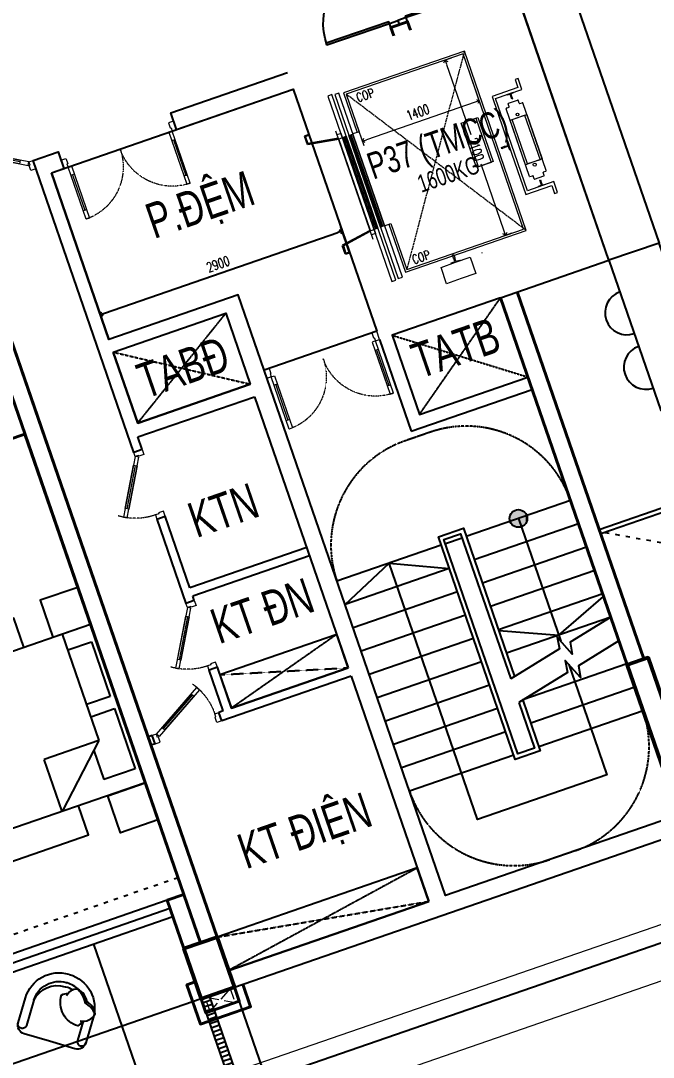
# Model space of a CAD drawing. Header units: millimetres. Extents: x -361681467 to 361175952, y -1292982 to 1550216.
# Drawn here: x -90748 to -83579, y 27637 to 39383 of the extents above; entities that cross this region are included whole.
import ezdxf
from ezdxf.enums import TextEntityAlignment as Align
from ezdxf.xclip import XClip

# ---------------------------------------------------------------- set-up
doc = ezdxf.new("R2010")
doc.units = ezdxf.units.MM
doc.header["$MEASUREMENT"] = 0
doc.header["$XCLIPFRAME"] = 0
for name, pattern in [('ACAD_ISO03W100', [30, 12, -18]), ('HIDDEN', [0.375, 0.25, -0.125]), ('Xref_ST_MBDV Cot vach 30.7.2022$0$ACAD_ISO02W100', [15, 12, -3]), ('Xref_ST_MBDV Cot vach 30.7.2022$0$HIDDEN', [0.375, 0.25, -0.125]), ('Xref_ST_MBDV Cot vach 30.7.2022$0$HIDDEN2', [0.1875, 0.125, -0.0625])]:
    doc.linetypes.add(name, pattern=pattern)
for name, color, linetype, lineweight in [('00_duong_QH', 7, 'Continuous', 9), ('AUDIT_I_220808132811-11', 7, 'Continuous', 9), ('KT-Kich thuoc', 159, 'Continuous', 18), ('KT-lomo nuoc', 3, 'HIDDEN', 5), ('KT-Net cat', 1, 'Continuous', 40), ('KT-Net cot vach', 2, 'Continuous', 50), ('Xref_ST_MBDV Cot vach 30.7.2022$0$CUA', 37, 'Continuous', 13), ('Xref_ST_MBDV Cot vach 30.7.2022$0$KT-Noi that', 36, 'Continuous', 9)]:
    doc.layers.add(name, color=color, linetype=linetype, lineweight=lineweight)
for name, color, linetype in [('A-_FURN----_E-_N', 251, 'Continuous'), ('A-DRAIN', 251, 'Continuous'), ('A-FURNITURE', 251, 'Continuous'), ('IDEA - dim', 251, 'Continuous'), ('KT-Cua', 36, 'Continuous'), ('KT-Net manh', 139, 'Continuous'), ('Xref_ST_MBDV Cot vach 30.7.2022$0$A-FLOR-STRS-ARROW', 8, 'Continuous'), ('Xref_ST_MBDV Cot vach 30.7.2022$0$IDEA - dim', 251, 'Continuous'), ('Xref_ST_MBDV Cot vach 30.7.2022$0$KT-Khuat', 9, 'Xref_ST_MBDV Cot vach 30.7.2022$0$HIDDEN'), ('Xref_ST_MBDV Cot vach 30.7.2022$0$KT-Net manh', 139, 'Continuous'), ('Xref_ST_MBDV Cot vach 30.7.2022$0$KT-Text', 7, 'Continuous'), ('Xref_ST_MBDV Cot vach 30.7.2022$0$KT-Thay', 7, 'Continuous')]:
    doc.layers.add(name, color=color, linetype=linetype)
doc.styles.add('Xref_ST_MBDV Cot vach 30.7.2022$0$Arial', font='arial.ttf', dxfattribs={"width": 0.7})
doc.styles.add('Xref_ST_MBDV Cot vach 30.7.2022$0$ROMANS', font='ROMANS.SHX')
doc.styles.add('Xref_ST_MBDV Cot vach 30.7.2022$0$xref.N.Cot vach tang N2$0$DIM', font='vnsimli.shx', dxfattribs={"width": 0.7})
doc.dimstyles.new('Xref_ST_MBDV Cot vach 30.7.2022$0$xref.N.Cot vach tang N2$0$CCU 1-100 A1', dxfattribs={"dimscale": 100, "dimtxt": 2.2, "dimasz": 1, "dimexe": 1, "dimexo": 0, "dimgap": 1, "dimtad": 1, "dimdec": 0, "dimdsep": 46, "dimtxsty": 'Xref_ST_MBDV Cot vach 30.7.2022$0$xref.N.Cot vach tang N2$0$DIM', "dimblk1": 'Xref_ST_MBDV Cot vach 30.7.2022$0$xref.N.Cot vach tang N2$0$_ARCHTICK', "dimblk2": 'Xref_ST_MBDV Cot vach 30.7.2022$0$xref.N.Cot vach tang N2$0$_ARCHTICK', "dimsah": 1, "dimcen": 0, "dimdle": 1, "dimclrd": 256, "dimclre": 256, "dimclrt": 31, "dimadec": 0, "dimazin": 0, "dimtfac": 1, "dimtdec": 0, "dimtix": 1, "dimtmove": 2, "dimatfit": 3, "dimldrblk": 'Xref_ST_MBDV Cot vach 30.7.2022$0$xref.N.Cot vach tang N2$0$_ARCHTICK', "dimfxl": 8, "dimtolj": 1, "dimarcsym": 0})

# ---------------------------------------------------------------- blocks, each defined once
blk = doc.blocks.new('Xref_ST_MBDV Cot vach 30.7.2022$0$xref.N.Cot vach tang N2$0$_Open90')
at = {"color": 0, "linetype": 'ByBlock', "lineweight": -2}
for p, q in [((0, 0), (-1, 0)), ((-0.5, 0.5), (0, 0)), ((0, 0), (-0.5, -0.5))]:
    blk.add_line(p, q, dxfattribs=at)
blk = doc.blocks.new('*D56')
at = {"layer": 'Defpoints', "color": 0, "transparency": 16777216}
for p in [(-85938, 38937), (-85871, 38960, 0), (-85185, 36975, 0)]:
    blk.add_point(p, dxfattribs=at)
at = {"layer": 'Xref_ST_MBDV Cot vach 30.7.2022$0$KT-Noi that', "color": 5, "transparency": 16777216}
for p, q in [((-85871, 38960), (-85985, 38920)), ((-85922, 38889), (-85647, 38095)), ((-85269, 36999), (-85531, 37758)), ((-85185, 36975), (-85300, 36935))]:
    blk.add_line(p, q, dxfattribs=at)
at = {"layer": 'Xref_ST_MBDV Cot vach 30.7.2022$0$KT-Noi that', "color": 5, "transparency": 16777216, "xscale": 49.99999999999999, "yscale": 49.99999999999999, "zscale": 49.99999999999999}
for p, rotation in [((-85938, 38937), 109.0471379540344), ((-85253, 36952), 289.0471379540344)]:
    blk.add_blockref('Xref_ST_MBDV Cot vach 30.7.2022$0$xref.N.Cot vach tang N2$0$_Open90', p, dxfattribs=dict(at, rotation=rotation))
at = {"layer": 'Xref_ST_MBDV Cot vach 30.7.2022$0$KT-Noi that', "color": 5, "transparency": 16777216, "insert": (-85589, 37927), "char_height": 110, "attachment_point": 5, "rotation": 289.0471, "style": 'Xref_ST_MBDV Cot vach 30.7.2022$0$xref.N.Cot vach tang N2$0$DIM'}
blk.add_mtext('\\A1;2100', dxfattribs=at)
blk = doc.blocks.new('Xref_ST_MBDV Cot vach 30.7.2022$0$xref.N.Cot vach tang N2$0$_ARCHTICK')
at = {"color": 0, "linetype": 'ByBlock', "const_width": 0.15}
blk.add_lwpolyline([(-0.5, -0.5), (0.5, 0.5)], dxfattribs=at)
blk = doc.blocks.new('*D57')
at = {"layer": 'Defpoints', "color": 0, "transparency": 16777216}
for p in [(-85703, 38912, 0), (-86945, 38219), (-86876, 38019)]:
    blk.add_point(p, dxfattribs=at)
at = {"layer": 'Xref_ST_MBDV Cot vach 30.7.2022$0$KT-Noi that', "color": 5, "transparency": 16777216}
for p, q in [((-85703, 38912), (-85536, 38428)), ((-85599, 38459), (-86828, 38035)), ((-86945, 38219), (-86859, 37971))]:
    blk.add_line(p, q, dxfattribs=at)
at = {"layer": 'Xref_ST_MBDV Cot vach 30.7.2022$0$KT-Noi that', "color": 5, "transparency": 16777216, "xscale": 50, "yscale": 50, "zscale": 50}
for p, rotation in [((-85552, 38476), 19.04713795299551), ((-86876, 38019), 199.0471379529955)]:
    blk.add_blockref('Xref_ST_MBDV Cot vach 30.7.2022$0$xref.N.Cot vach tang N2$0$_Open90', p, dxfattribs=dict(at, rotation=rotation))
at = {"layer": 'Xref_ST_MBDV Cot vach 30.7.2022$0$KT-Noi that', "color": 5, "transparency": 16777216, "insert": (-86248, 38346), "char_height": 110, "attachment_point": 5, "rotation": 19.0471, "style": 'Xref_ST_MBDV Cot vach 30.7.2022$0$xref.N.Cot vach tang N2$0$DIM'}
blk.add_mtext('\\A1;1400', dxfattribs=at)
blk = doc.blocks.new('*U29')
for p, q in [((-1260, 525), (-1300, 525)), ((-1280, 100), (-1280, 525)), ((-90, 525), (-50, 525)), ((-70, 100), (-70, 525)), ((-1260, 100), (-1300, 100)), ((-90, 100), (-50, 100))]:
    blk.add_line(p, q)
for points in [[(-1300, 0), (-1260, 0), (-1260, 625), (-1300, 625)], [(-50, 0), (-90, 0), (-90, 625), (-50, 625)], [(-1350, -100), (-1290, -100), (-1290, -40), (-1300, -40), (-1300, 0), (-1350, 0)], [(0, -100), (-60, -100), (-60, -40), (-50, -40), (-50, 0), (0, 0)]]:
    blk.add_lwpolyline(points, close=True)
at = {"linetype": 'Xref_ST_MBDV Cot vach 30.7.2022$0$HIDDEN2'}
for centre, start, end in [((-1300, 0), 0, 90), ((-50, 0), 90, 180)]:
    blk.add_arc(centre, 625, start, end, dxfattribs=at)
blk = doc.blocks.new('*U31')
blk.add_line((147, -33), (666, -333))
for points in [[(0, 100), (60, 100), (60, 40), (50, 40), (50, 0), (0, 0)], [(50, 0), (743, -400), (763, -365), (70, 35)], [(900, 100), (840, 100), (840, 40), (850, 40), (850, 0), (900, 0)], [(137, -50), (157, -15), (676, -315), (656, -350)]]:
    blk.add_lwpolyline(points, close=True)
at = {"linetype": 'Xref_ST_MBDV Cot vach 30.7.2022$0$HIDDEN'}
blk.add_arc((50, 0), 800, 324.9505, 0, dxfattribs=at)
blk = doc.blocks.new('*D55')
at = {"layer": 'Defpoints', "color": 5, "transparency": 16777216}
for p, q in [((-87017, 36744), (-87122, 37047)), ((-89800, 36070), (-87153, 36984)), ((-89759, 35798), (-89863, 36101))]:
    blk.add_line(p, q, dxfattribs=at)
at = {"layer": 'Defpoints', "color": 0, "transparency": 16777216}
for p in [(-87106, 37000), (-87017, 36744), (-89759, 35798)]:
    blk.add_point(p, dxfattribs=at)
at = {"layer": 'Defpoints', "color": 5, "transparency": 16777216, "xscale": 50, "yscale": 50, "zscale": 50}
for p, rotation in [((-87106, 37000), 19.04713795401963), ((-89847, 36054), 199.0471379540196)]:
    blk.add_blockref('Xref_ST_MBDV Cot vach 30.7.2022$0$xref.N.Cot vach tang N2$0$_Open90', p, dxfattribs=dict(at, rotation=rotation))
at = {"layer": 'Defpoints', "color": 5, "transparency": 16777216, "insert": (-88511, 36626), "char_height": 110, "attachment_point": 5, "rotation": 19.0471, "style": 'Xref_ST_MBDV Cot vach 30.7.2022$0$xref.N.Cot vach tang N2$0$DIM'}
blk.add_mtext('\\A1;2900', dxfattribs=at)
blk = doc.blocks.new('ĂERWER')
at = {"layer": 'Xref_ST_MBDV Cot vach 30.7.2022$0$KT-Text', "extrusion": (-4.67132e-09, 1.35303e-08, 1), "style": 'Xref_ST_MBDV Cot vach 30.7.2022$0$Arial', "width": 0.7}
blk.add_text('P37 (TMCC)', height=300, rotation=19.0471, dxfattribs=at).set_placement((-79424, 37589, 0), align=Align.CENTER)
at = {"layer": 'Xref_ST_MBDV Cot vach 30.7.2022$0$KT-Text', "extrusion": (7.27278e-08, 3.96042e-08, 1), "style": 'Xref_ST_MBDV Cot vach 30.7.2022$0$Arial', "width": 0.7}
blk.add_text('1600KG', height=200, rotation=19.0471, dxfattribs=at).set_placement((-79317, 37288, 0), align=Align.CENTER)
blk = doc.blocks.new('Louvre')
for p, q in [((-390, 976, 0), (-295, 1009, 0)), ((-374, 929, 0), (-279, 961, 0)), ((-357, 881, 0), (-263, 914, 0)), ((-341, 834, 0), (-246, 867, 0)), ((-325, 787, 0), (-230, 820, 0)), ((-308, 740, 0), (-214, 772, 0)), ((-292, 692, 0), (-197, 725, 0)), ((-276, 645, 0), (-181, 678, 0)), ((-260, 598, 0), (-165, 631, 0)), ((-243, 551, 0), (-148, 583, 0)), ((-227, 503, 0), (-132, 536, 0)), ((-211, 456, 0), (-116, 489, 0)), ((-194, 409, 0), (-99, 442, 0)), ((-178, 362, 0), (-83, 394, 0)), ((-162, 314, 0), (-67, 347, 0)), ((-145, 267, 0), (-50, 300, 0)), ((-129, 220, 0), (-34, 253, 0)), ((-113, 172, 0), (-18, 205, 0)), ((-96, 125, 0), (-1, 158, 0)), ((-80, 78, 0), (15, 111, 0)), ((-64, 31, 0), (31, 63, 0)), ((-47, -17, 0), (48, 16, 0))]:
    blk.add_line(p, q)
at = {"elevation": 0}
blk.add_lwpolyline([(48, 16), (-311, 1056), (-406, 1023), (-47, -17)], close=True, dxfattribs=at)
blk = doc.blocks.new('*U154')
blk.add_line((-147, -33), (-580, -283))
for points in [[(-800, 100), (-740, 100), (-740, 40), (-750, 40), (-750, 0), (-800, 0)], [(-50, 0), (-656, -350), (-676, -315), (-70, 35)], [(0, 100), (-60, 100), (-60, 40), (-50, 40), (-50, 0), (0, 0)], [(-137, -50), (-157, -15), (-590, -265), (-570, -300)]]:
    blk.add_lwpolyline(points, close=True)
at = {"linetype": 'Xref_ST_MBDV Cot vach 30.7.2022$0$HIDDEN'}
blk.add_arc((-50, 0), 700, 180, 215.0495, dxfattribs=at)
blk = doc.blocks.new('*U153')
blk.add_line((-147, 33), (-580, 283))
for points in [[(-50, 0), (-656, 350), (-676, 315), (-70, -35)], [(-137, 50), (-157, 15), (-590, 265), (-570, 300)], [(-800, -100), (-740, -100), (-740, -40), (-750, -40), (-750, 0), (-800, 0)], [(0, -100), (-60, -100), (-60, -40), (-50, -40), (-50, 0), (0, 0)]]:
    blk.add_lwpolyline(points, close=True)
at = {"linetype": 'Xref_ST_MBDV Cot vach 30.7.2022$0$HIDDEN'}
blk.add_arc((-50, 0), 700, 144.9505, 180, dxfattribs=at)
blk = doc.blocks.new('*U152')
blk.add_line((-147, -33), (-580, -283))
for points in [[(-800, 100), (-740, 100), (-740, 40), (-750, 40), (-750, 0), (-800, 0)], [(-50, 0), (-656, -350), (-676, -315), (-70, 35)], [(0, 100), (-60, 100), (-60, 40), (-50, 40), (-50, 0), (0, 0)], [(-137, -50), (-157, -15), (-590, -265), (-570, -300)]]:
    blk.add_lwpolyline(points, close=True)
at = {"linetype": 'Xref_ST_MBDV Cot vach 30.7.2022$0$HIDDEN'}
blk.add_arc((-50, 0), 700, 180, 215.0495, dxfattribs=at)
blk = doc.blocks.new('dl1')
at = {"color": 1}
blk.add_lwpolyline([(202454, -245460), (203754, -245460), (203754, -242260)], dxfattribs=at)
at = {"layer": 'IDEA - dim'}
for p, q in [((208254, -248310), (202654, -248310)), ((208254, -248360), (202654, -248360))]:
    blk.add_line(p, q, dxfattribs=at)
for points in [[(204354, -245460), (203754, -245460), (203754, -242430), (204354, -242430)], [(203754, -245460), (203754, -247260), (204354, -247260), (204354, -245460)]]:
    blk.add_lwpolyline(points, close=True, dxfattribs=at)
for centre in [(203754, -246089), (203754, -246742)]:
    blk.add_arc(centre, 250, 90, 270, dxfattribs=at)
at = {"layer": 'KT-Net cat'}
blk.add_lwpolyline([(202654, -245460), (202654, -249860), (202454, -249860), (202454, -245460)], dxfattribs=at)
at = {"layer": 'KT-Net cot vach'}
blk.add_lwpolyline([(202454, -251860), (202704, -251860), (202704, -249860), (202454, -249860)], close=True, dxfattribs=at)
at = {"layer": 'KT-Net manh', "linetype": 'ACAD_ISO03W100', "ltscale": 4}
blk.add_lwpolyline([(202704, -248360), (208254, -251460)], dxfattribs=at)
blk = doc.blocks.new('*U195')
at = {"layer": 'KT-lomo nuoc', "ltscale": 500}
for p, q in [((321, 126), (0, 0)), ((24, 168), (297, -43))]:
    blk.add_line(p, q, dxfattribs=at)
blk.add_lwpolyline([(24, 168), (321, 126), (297, -43), (0, 0)], close=True, dxfattribs=at)
blk = doc.blocks.new('CTN TN T39')
at = {"layer": 'KT-Net cat', "elevation": 0}
for points in [[(-77919, 1394), (-77831, 1139), (-78398, 943), (-78551, 1388), (-78457, 1420)], [(-78392, 1231), (-78336, 1070), (-77958, 1201), (-78013, 1362)]]:
    blk.add_lwpolyline(points, dxfattribs=at)
at = {"layer": 'KT-lomo nuoc', "linetype": 'HIDDEN', "rotation": 207.2301329308957}
blk.add_blockref('*U195', (-78061, 1345, 0), dxfattribs=at)
blk = doc.blocks.new('BEDH-1')
for p, q in [((475, 0), (-475, 0)), ((-475, 0), (-475, -1050)), ((-381.8, -27.7), (-381.8, -215.3)), ((-20.9, -27.7), (-381.8, -27.7)), ((-20.9, -169.6), (-20.9, -27.7)), ((379.8, -27.7), (52.1, -27.7)), ((52.1, -27.7), (52.1, -169.6)), ((379.8, -169.6), (379.8, -27.7)), ((475, -1050), (475, 0)), ((-162.6, -169.6), (-475, -498.4)), ((475, -169.6), (-162.6, -169.6)), ((-162.6, -169.6), (-162.6, -498.4)), ((-206.9, -215.3), (-381.8, -215.3)), ((-475, -498.4), (-162.6, -498.4)), ((-475, -1050), (475, -1050))]:
    blk.add_line(p, q)
blk = doc.blocks.new('masterbed')
at = {"layer": 'A-DRAIN', "extrusion": (3.45194e-06, 1.86372e-06, 1)}
blk.add_lwpolyline([(1617935, -1683190), (1617485, -1683190), (1617486, -1682747), (1617936, -1682747)], close=True, dxfattribs=at)
at = {"layer": 'A-FURNITURE', "extrusion": (3.45194e-06, 1.86372e-06, 1)}
blk.add_lwpolyline([(1617936, -1680404), (1617486, -1680404), (1617486, -1680847), (1617936, -1680847)], close=True, dxfattribs=at)
for points in [[(1617138, -1680847), (1617138, -1680497), (1615038, -1680496), (1615037, -1683096), (1617137, -1683097), (1617137, -1682747)], [(1615436, -1681867), (1615436, -1681046), (1615936, -1681047), (1615936, -1682547), (1615436, -1682546), (1615436, -1682546)]]:
    blk.add_lwpolyline(points, dxfattribs=at)
at = {"layer": 'A-FURNITURE', "extrusion": (3.45194e-06, 1.86372e-06, 1), "elevation": 18}
for points in [[(1615895, -1681147), (1615477, -1681146), (1615477, -1681243), (1615895, -1681243)], [(1615895, -1682447), (1615476, -1682446), (1615476, -1682350), (1615895, -1682350)]]:
    blk.add_lwpolyline(points, close=True, dxfattribs=at)
at = {"layer": 'A-FURNITURE', "extrusion": (3.45194e-06, 1.86372e-06, 1), "elevation": 1}
blk.add_lwpolyline([(1615436, -1682546), (1615436, -1682278)], dxfattribs=at)
at = {"layer": 'A-FURNITURE', "extrusion": (3.45194e-06, 1.86372e-06, 1)}
blk.add_circle((1615331, -1682073, 2), 231, dxfattribs=at)
at = {"layer": 'A-FURNITURE', "extrusion": (-3.45194e-06, -1.86372e-06, -1), "xscale": 2.000000000000002, "yscale": 2.000000000000002, "zscale": -2.000000000000001, "rotation": 90.01650427842516}
blk.add_blockref('BEDH-1', (-1617936, -1681797, -2), dxfattribs=at)
blk = doc.blocks.new('single sofa')
at = {"extrusion": (-2.10027e-07, -3.28783e-06, 1), "elevation": -1}
for points in [[(-7625, 20542), (-7345, 20432, -0.414214), (-7289, 20304), (-7397, 20028, -0.414214), (-7908, 19804), (-7913, 19806), (-7918, 19808, -0.414214), (-8142, 20320), (-8034, 20596, -0.414214), (-7906, 20652), (-7625, 20542)], [(-8024, 20348), (-7942, 20560, 0.414214), (-7970, 20624), (-7970, 20624, 0.414214), (-8034, 20596)], [(-7990, 20341, 0.356772), (-8167, 20276, 0.249542), (-8085, 20134, -9.61688)], [(-8014, 20347, -0.165541), (-7962, 20397, -0.425989), (-7807, 20032, -0.121523), (-7883, 20020, 7.115464)], [(-7489, 20064), (-7381, 20340, -0.414214), (-7317, 20368), (-7317, 20368, -0.414214), (-7289, 20304)], [(-8167, 20276, 0.14773), (-8064, 20145, 0.213343), (-7991, 19982, 0.178662)], [(-8085, 20146, 0.306663), (-7991, 19982, 0.30633), (-7862, 20047, -0.872847)], [(-8004, 19990, 0.130591), (-7882, 19900), (-7877, 19898)], [(-7938, 19986, 0.072384), (-7864, 19946), (-7859, 19944)], [(-7489, 20064, -0.414214), (-7872, 19896), (-7877, 19898)], [(-7489, 20064, -0.372719), (-7854, 19942), (-7859, 19944)]]:
    blk.add_lwpolyline(points, format="xyb", dxfattribs=at)
blk = doc.blocks.new('A$Cb09b4961')
at = {"layer": 'A-_FURN----_E-_N', "linetype": 'Continuous', "elevation": 0}
blk.add_lwpolyline([(13645, 23697), (13160, 25102), (2665, 21481, 0.451905), (448, 15828), (8561, 2214, 0.310679), (14724, 243), (26475, 4308), (25981, 5739)], format="xyb", dxfattribs=at)
at = {"layer": 'A-FURNITURE'}
for p, q in [((25217, 6724, 0), (20349, 5044, 0)), ((25250, 6630, 0), (20382, 4949, 0)), ((25283, 6535, 0), (20415, 4854, 0)), ((24385, 6225, 0), (25064, 4259, 0))]:
    blk.add_line(p, q, dxfattribs=at)
at = {"layer": 'KT-Net cat'}
for p, q in [((23044, 14247, 0), (25785, 6307, 0)), ((23416, 11942, 0), (23605, 12007, 0)), ((25407, 6789, 0), (23605, 12007, 0)), ((25217, 6724, 0), (25407, 6789, 0)), ((25407, 6176, 0), (25217, 6724, 0))]:
    blk.add_line(p, q, dxfattribs=at)
at = {"layer": 'KT-Net cot vach', "elevation": 0}
blk.add_lwpolyline([(25603, 5609), (25981, 5739), (25785, 6307), (25407, 6176)], close=True, dxfattribs=at)
at = {"layer": 'KT-Net manh', "linetype": 'ACAD_ISO03W100', "ltscale": 4}
blk.add_line((25341, 6979, 0), (20284, 5233, 0), dxfattribs=at)
at = {"layer": 'A-FURNITURE'}
for name, p, rotation in [('masterbed', (-2053543, 1070666, 0), 19.04713796363532), ('single sofa', (14510, 24932, 0), 184.9643066587366)]:
    blk.add_blockref(name, p, dxfattribs=dict(at, rotation=rotation))
blk = doc.blocks.new('P150')
for points in [[(-1.53, 0.1), (-1.55, 0.1), (-1.55, 0.85), (-1.53, 0.85)], [(-0.05, 0.1), (-0.07, 0.1), (-0.07, 0.85), (-0.05, 0.85)], [(-1.6, 0), (-1.55, 0), (-1.55, 0.1), (-1.6, 0.1)], [(-0.05, 0), (0, 0), (0, 0.1), (-0.05, 0.1)]]:
    blk.add_lwpolyline(points, close=True)
for centre, start, end in [((-1.55, 0.1), 0, 90), ((-0.05, 0.1), 90, 180)]:
    blk.add_arc(centre, 0.75, start, end)

msp = doc.modelspace()

# ---------------------------------------------------------------- hatches: boundary and pattern name
at = {"layer": 'Xref_ST_MBDV Cot vach 30.7.2022$0$KT-Net manh'}
h = msp.add_hatch(color=256, dxfattribs=at)
edge = h.paths.add_edge_path(flags=0)
edge.add_arc((-85108.4, 33743), 100, 199.04714, 559.04714)
h = msp.add_hatch(color=256, dxfattribs=at)
edge = h.paths.add_edge_path(flags=0)
edge.add_arc((-85108.4, 33743), 100, 199.04714, 559.04714)
msp.add_hatch(color=256, dxfattribs=at).paths.add_polyline_path([(-85110.2, 33843), (-85168.7, 33822.8), (-85204.1, 33772.2), (-85202.9, 33710.4), (-85165.7, 33661.1), (-85106.6, 33643), (-85048.2, 33663.2), (-85012.7, 33713.9), (-85013.9, 33775.7), (-85051.1, 33825)], flags=0)
msp.add_hatch(color=256, dxfattribs=at).paths.add_polyline_path([(-85110.2, 33843), (-85168.7, 33822.8), (-85204.1, 33772.2), (-85202.9, 33710.4), (-85165.7, 33661.1), (-85106.6, 33643), (-85048.2, 33663.2), (-85012.7, 33713.9), (-85013.9, 33775.7), (-85051.1, 33825)], flags=0)

# ---------------------------------------------------------------- linework, layer by layer
msp.add_line((-77235.6, 31089.8), (-100030.2, 23225.5))
at = {"layer": '00_duong_QH', "color": 251, "extrusion": (7.52316e-37, 3.29453e-06, 1), "elevation": -0.7}
for points in [[(-73558.8, 45793.9), (-75577.2, 45087.9), (-77995, 52090.9, 0.3654504), (-82706.7, 54156.4), (-111642.4, 44174.2, 0.4561586), (-113858.8, 38521.1), (-105745.6, 24907.3, 0.3106789), (-99582.6, 22936), (-77059.8, 30727.4, 0.2299221), (-76774.9, 31142.1), (-76554, 32158.8, -0.2831678), (-76095.2, 32660.4), (-71674.8, 34181), (-71674.8, 34181)], [(-78171.5, 52030, 0.3727735), (-82212.1, 53914.3), (-111647.8, 43759.2, 0.4585216), (-113692.5, 38607.4), (-105778.2, 25327.4, 0.355305), (-100030.2, 23225.5), (-77235.6, 31089.8, 0.2042795), (-77169.3, 31210.9), (-76945.5, 32240.8, -0.2754116), (-76217.7, 33041.3), (-71805.3, 34559.2)], [(-103882.8, 23752.5, 0.213773), (-100095.4, 23414.5), (-77363.9, 31257.1), (-77141.2, 32282, -0.2743066), (-76279.5, 33231.5), (-71870.3, 34748.3)]]:
    msp.add_lwpolyline(points, format="xyb", dxfattribs=at)
at = {"layer": 'A-_FURN----_E-_N', "linetype": 'Continuous', "elevation": 0}
msp.add_lwpolyline([(-93809, 26539.4), (-88704.5, 28301.7)], dxfattribs=at)
at = {"layer": 'AUDIT_I_220808132811-11', "elevation": 0}
msp.add_lwpolyline([(-75583.8, 45106.9), (-77998.7, 52101.6, 0.3643585), (-82706.7, 54156.4), (-111642.4, 44174.2, 0.4519048), (-113858.8, 38521.1), (-105745.6, 24907.3, 0.3106789), (-99582.6, 22936), (-77059.8, 30727.4, 0.2299221), (-76774.9, 31142.1), (-76554, 32158.8, -0.27899), (-76095.2, 32660.4), (-71674.8, 34181, -0.4143404), (-71022.3, 33863.9), (-62693, 9773.2, 0.3197537), (-57495, 6070.4), (-12357.6, 6070.4, 0.4808686), (-7217, 12501.3), (-7825.7, 15196.4), (-7870.9, 15396.9), (-9646.4, 23916.5)], format="xyb", dxfattribs=at)
at = {"layer": 'Defpoints', "elevation": 0}
for points in [[(-90401.5, 37660.1), (-87660.3, 38606.5), (-86713.9, 35865.3), (-87990, 35424.7), (-88283.7, 36275.4), (-89748.8, 35769.6)], [(-86229.4, 34921.7), (-85000.6, 35346), (-85310.6, 36243.9), (-86539.5, 35819.7)], [(-89699.9, 35627.8), (-88423.8, 36068.4), (-88146.4, 35264.9), (-89422.5, 34824.3)]]:
    msp.add_lwpolyline(points, close=True, dxfattribs=at)
at = {"layer": 'KT-Net cat', "elevation": 0}
for points in [[(-86520.4, 39211.6), (-86553, 39306.2), (-86364, 39371.4), (-86331.3, 39276.9)], [(-91263.5, 36939.5), (-88522.2, 28999.4)], [(-91452.6, 36874.2), (-88711.3, 28934.1)]]:
    msp.add_lwpolyline(points, dxfattribs=at)
at = {"layer": 'Xref_ST_MBDV Cot vach 30.7.2022$0$A-FLOR-STRS-ARROW', "elevation": 0}
for points in [[(-84060.7, 32623.7), (-84520, 32340.3), (-84496.9, 32206.7), (-84669.8, 32399.3), (-84642.8, 32264.5), (-85194.5, 31924.1)], [(-83969, 32358.1), (-84428.3, 32074.8), (-84405.2, 31941.2), (-84578.1, 32133.8), (-84551.1, 31999), (-85102.9, 31658.6)]]:
    msp.add_lwpolyline(points, dxfattribs=at)
at = {"layer": 'Xref_ST_MBDV Cot vach 30.7.2022$0$IDEA - dim', "color": 1}
for p, q in [((-88983.6, 38149.6), (-87660.3, 38606.5)), ((-90401.5, 37660.1), (-90259.7, 37709)), ((-90401.5, 37660.1), (-89748.8, 35769.6)), ((-88423.8, 36068.4), (-88146.4, 35264.9)), ((-86681.3, 35770.7), (-86322.3, 34731)), ((-89699.9, 35627.8), (-89422.5, 34824.3)), ((-89422.5, 34824.3), (-88146.4, 35264.9)), ((-89420.8, 34666.2), (-88097.4, 35123.1)), ((-88097.4, 35123.1), (-87036.8, 32051.1)), ((-86322.3, 34731), (-84951.7, 35204.2)), ((-89305.4, 31267.8), (-90480.3, 34670.7)), ((-89371.8, 34524.4), (-89420.8, 34666.2)), ((-89205.3, 33735.6), (-89110.8, 33768.2)), ((-89205.3, 33735.6), (-88875.7, 32780.9)), ((-88830.1, 32955.3), (-89110.8, 33768.2)), ((-87506.8, 33412.2), (-88830.1, 32955.3)), ((-87474.1, 33317.7), (-88797.5, 32860.8)), ((-88781.2, 32813.5), (-88875.7, 32780.9)), ((-88781.2, 32813.5), (-88797.5, 32860.8)), ((-88520.1, 32057.3), (-88614.6, 32024.7)), ((-88454.7, 31561.5), (-88614.6, 32024.7)), ((-88360.2, 31594.2), (-88520.1, 32057.3)), ((-87004.2, 31956.5), (-88469.3, 31450.7)), ((-87036.8, 32051.1), (-88360.2, 31594.2)), ((-87036.8, 32051.1), (-88360.2, 31594.2)), ((-87004.2, 31956.5), (-86123, 29404.4)), ((-88454.7, 31561.5), (-88502, 31545.2)), ((-88469.3, 31450.7), (-88502, 31545.2)), ((-89305.4, 31267.8), (-89272.8, 31173.3)), ((-89225.5, 31189.6), (-89258.2, 31284.1))]:
    msp.add_line(p, q, dxfattribs=at)
at = {"layer": 'Xref_ST_MBDV Cot vach 30.7.2022$0$IDEA - dim', "color": 1, "elevation": 0}
for points in [[(-88983.6, 38149.6), (-89048.9, 38338.7), (-87725.6, 38795.5)], [(-89371.8, 34524.4), (-89466.4, 34491.8), (-90608.6, 37800.2), (-90325, 37898.1), (-90259.7, 37709)], [(-85121.6, 36309.2), (-84012, 33095.4)], [(-86123, 29404.4), (-88391.6, 28621.1), (-88326.4, 28432.1), (-83222, 30194.3), (-83287.3, 30383.4), (-85934, 29469.6), (-88283.7, 36275.4), (-89748.8, 35769.6)], [(-85310.6, 36243.9), (-83287.3, 30383.4)], [(-89699.9, 35627.8), (-88423.8, 36068.4)], [(-86539.5, 35819.7), (-86229.4, 34921.7), (-85000.6, 35346)], [(-89258.2, 31284.1), (-89305.4, 31267.8)], [(-89225.5, 31189.6), (-89272.8, 31173.3)]]:
    msp.add_lwpolyline(points, dxfattribs=at)
at = {"layer": 'Xref_ST_MBDV Cot vach 30.7.2022$0$KT-Khuat', "linetype": 'Xref_ST_MBDV Cot vach 30.7.2022$0$HIDDEN', "ltscale": 5}
for p, q in [((-86229.4, 34921.7), (-85310.6, 36243.9)), ((-89422.5, 34824.3), (-88423.8, 36068.4)), ((-86539.5, 35819.7), (-85000.6, 35346)), ((-89699.9, 35627.8), (-88146.4, 35264.9)), ((-87167.4, 32429.2), (-88360.2, 31594.2)), ((-87167.4, 32429.2), (-88360.2, 31594.2)), ((-88490.7, 31972.3), (-87036.8, 32051.1)), ((-88490.7, 31972.3), (-87036.8, 32051.1)), ((-86253.6, 29782.5), (-88391.6, 28621.1)), ((-88522.2, 28999.2), (-86123, 29404.4))]:
    msp.add_line(p, q, dxfattribs=at)
at = {"layer": 'Xref_ST_MBDV Cot vach 30.7.2022$0$KT-Net manh'}
for p, q in [((-87530.4, 38076.9), (-87497.8, 37982.6)), ((-87148.3, 38042.7), (-87497.8, 37982.6)), ((-87150, 38047.6), (-87494.3, 37987.9)), ((-86789.3, 37002.9), (-87101.5, 36834.6)), ((-86787.6, 36998.1), (-87095.5, 36832.6)), ((-87068.9, 36740.3), (-87101.5, 36834.6)), ((-85012.7, 33713.9, 0), (-85013.9, 33775.7, 0)), ((-85012.7, 33713.9, 0), (-85013.9, 33775.7, 0))]:
    msp.add_line(p, q, dxfattribs=at)
at = {"layer": 'Xref_ST_MBDV Cot vach 30.7.2022$0$KT-Net manh', "elevation": 0}
for points in [[(-87530.4, 38076.9), (-87483.1, 38093.3)], [(-87494.3, 37987.9), (-87524, 38073.8), (-87481.5, 38088.5)], [(-87095.5, 36832.6), (-87065.8, 36746.7), (-87023.3, 36761.3)], [(-87068.9, 36740.3), (-87021.6, 36756.6)], [(-85108.4, 33743), (-84628.7, 32353.5)], [(-87072.9, 32768.5), (-86573.5, 33237.2), (-85891.4, 33176.5)], [(-84537, 32088), (-84325.2, 31474.4), (-84292.5, 31379.9), (-84104.9, 30836.4), (-85570, 30330.6), (-86573.5, 33237.2)], [(-85330.7, 32471.7), (-84651.5, 32419.7), (-84142.3, 32860)]]:
    msp.add_lwpolyline(points, dxfattribs=at)
at = {"layer": 'Xref_ST_MBDV Cot vach 30.7.2022$0$KT-Net manh', "linetype": 'Xref_ST_MBDV Cot vach 30.7.2022$0$HIDDEN', "elevation": 0}
for points in [[(-84517.6, 33947, 0.4141313), (-86106.9, 34720.7), (-86391, 34622.6, 0.4141313), (-87164.3, 33033.2, 1.0000292)], [(-83695.2, 31565, -0.4141313), (-84468.6, 29975.6), (-84752.7, 29877.5, -0.4141313), (-86341.9, 30651.2, -1.0000292)]]:
    msp.add_lwpolyline(points, format="xyb", dxfattribs=at)
at = {"layer": 'Xref_ST_MBDV Cot vach 30.7.2022$0$KT-Net manh'}
msp.add_circle((-85108.4, 33743, 0), 100, dxfattribs=at)
msp.add_circle((-85108.4, 33743, 0), 100, dxfattribs=at)
at = {"layer": 'Xref_ST_MBDV Cot vach 30.7.2022$0$KT-Noi that', "linetype": 'Continuous', "ltscale": 2}
for p, q in [((-85720, 39038.3, 0), (-87090.6, 38565.1, 0)), ((-85735.5, 39006.6, 0), (-87058.8, 38549.7, 0)), ((-85050.1, 37021.5), (-85735.5, 39006.6, 0)), ((-85018.4, 37006.1), (-85720, 39038.3, 0)), ((-87221.7, 38546.4), (-87268.9, 38530)), ((-87268.9, 38530), (-86542.8, 36426.9)), ((-86495.5, 36443.2), (-87221.7, 38546.4)), ((-87090.6, 38565.1, 0), (-86935.6, 38116.2)), ((-87058.8, 38549.7, 0), (-86912, 38124.3)), ((-85240.4, 38546.2), (-85162.4, 38573.1)), ((-85236, 38541.3), (-85240.4, 38546.2)), ((-85202.2, 38550.7), (-85236, 38541.3)), ((-85194.2, 38527.4), (-85202.2, 38550.7)), ((-85162.8, 38566.6), (-85195.2, 38553.1)), ((-85195.2, 38553.1), (-85187.1, 38529.8)), ((-85191.6, 38517.7), (-85194.2, 38527.4)), ((-85187.1, 38529.8), (-85183.6, 38520.4)), ((-85162.4, 38573.1), (-85162.8, 38566.6)), ((-85212.6, 38408.2), (-85224.3, 38442.1)), ((-85221.4, 38448), (-85116.7, 38484.2)), ((-85183.4, 38493.7), (-85191.6, 38517.7)), ((-85183.6, 38520.4), (-85174.8, 38496.6)), ((-85174.8, 38496.6), (-85183.4, 38493.7)), ((-85099.1, 38447.4), (-85110.9, 38481.3)), ((-85093.3, 38444.5), (-85064.2, 38454.6)), ((-84793.6, 37685), (-85058.3, 38451.7)), ((-84982.7, 37619.7), (-85247.4, 38386.5)), ((-85244.5, 38392.3), (-85215.4, 38402.4)), ((-85202.5, 38256.4), (-85013.4, 38321.7)), ((-85178.9, 38264.6), (-85037.1, 38313.5)), ((-85037.1, 38313.5), (-84862.8, 37808.8)), ((-85013.4, 38321.7), (-84839.2, 37816.9)), ((-85755.5, 38222.1), (-85566.5, 38287.3)), ((-85582.6, 37721.1), (-85755.5, 38222.1)), ((-85731.9, 38230.2), (-85590.1, 38279.2)), ((-85559, 37729.2), (-85731.9, 38230.2)), ((-85590.1, 38279.2), (-85417.2, 37778.2)), ((-85566.5, 38287.3), (-85393.5, 37786.3)), ((-85028.2, 37751.7), (-85202.5, 38256.4)), ((-85004.6, 37759.8), (-85178.9, 38264.6)), ((-87180.9, 38137.3), (-86756.7, 36908.4)), ((-87117.3, 38106.3), (-87164.6, 38090)), ((-87164.6, 38090), (-87148.3, 38042.7)), ((-87148.3, 38042.7), (-87101, 38059)), ((-87101, 38059), (-87117.3, 38106.3)), ((-86912, 38124.3), (-86982.9, 38099.8)), ((-86784.6, 37004.6), (-87143.5, 38044.4)), ((-85301.3, 37948.3), (-85265.4, 37960.7)), ((-85296.1, 37933.2), (-85301.3, 37948.3)), ((-85260.2, 37945.6), (-85296.1, 37933.2)), ((-85265.4, 37960.7), (-85255, 37961.1)), ((-85251.7, 37951.7), (-85260.2, 37945.6)), ((-85255, 37961.1), (-85227.6, 37970.6)), ((-85224.3, 37961.1), (-85251.7, 37951.7)), ((-85239.9, 38018.7), (-85233.2, 38023.7)), ((-85227.6, 37970.6), (-85239.9, 38018.7)), ((-85233.2, 38023.7), (-85196, 37915.9)), ((-85204.4, 37915.7), (-85224.3, 37961.1)), ((-85196, 37915.9), (-85204.4, 37915.7)), ((-85393.5, 37786.3), (-85582.6, 37721.1)), ((-85417.2, 37778.2), (-85559, 37729.2)), ((-84839.2, 37816.9), (-85028.2, 37751.7)), ((-84862.8, 37808.8), (-85004.6, 37759.8)), ((-84976.8, 37616.9), (-84947.7, 37626.9)), ((-84930.3, 37590.7), (-84941.9, 37624.1)), ((-84924.5, 37587.8), (-84819.7, 37624)), ((-84816.9, 37629.8), (-84828.4, 37663.2)), ((-84825.6, 37669.1), (-84796.5, 37679.1)), ((-84801.3, 37527.2), (-84879.3, 37500.3)), ((-84879.3, 37500.3), (-84878.9, 37506.7)), ((-84878.9, 37506.7), (-84846.5, 37520.2)), ((-84866.8, 37576.8), (-84858.3, 37579.7)), ((-84858, 37552.9), (-84866.8, 37576.8)), ((-84858.3, 37579.7), (-84850, 37555.7)), ((-84854.5, 37543.5), (-84858, 37552.9)), ((-84846.5, 37520.2), (-84854.5, 37543.5)), ((-84850, 37555.7), (-84847.5, 37546)), ((-84847.5, 37546), (-84839.4, 37522.7)), ((-84839.4, 37522.7), (-84805.6, 37532)), ((-84805.6, 37532), (-84801.3, 37527.2)), ((-86789.3, 37002.9), (-86742, 37019.3)), ((-86773, 36955.7), (-86789.3, 37002.9)), ((-86742, 37019.3), (-86725.7, 36972)), ((-86623.9, 37060.1), (-86553, 37084.5)), ((-86576.6, 37076.4, 0), (-86389, 36532.9, 0)), ((-86553, 37084.5), (-86373.5, 36564.6)), ((-86389, 36532.9, 0), (-85018.4, 37006.1)), ((-86373.5, 36564.6), (-85050.1, 37021.5)), ((-86725.7, 36972), (-86773, 36955.7)), ((-85873.8, 36635.6), (-85828.3, 36655.5)), ((-85765.8, 36664.4), (-85873.5, 36627.2)), ((-85856.3, 36727.3), (-85841.1, 36732.6)), ((-85843.9, 36691.4), (-85856.3, 36727.3)), ((-85837.8, 36683), (-85843.9, 36691.4)), ((-85841.1, 36732.6), (-85828.7, 36696.7)), ((-85828.3, 36655.5), (-85837.8, 36683)), ((-85828.7, 36696.7), (-85828.3, 36686.2)), ((-85828.3, 36686.2), (-85818.9, 36658.8)), ((-85818.9, 36658.8), (-85770.8, 36671.2)), ((-85770.8, 36671.2), (-85765.8, 36664.4)), ((-85519.1, 36749.6), (-85519.3, 36758)), ((-86542.8, 36426.9), (-86495.5, 36443.2))]:
    msp.add_line(p, q, dxfattribs=at)
at = {"layer": 'Xref_ST_MBDV Cot vach 30.7.2022$0$KT-Noi that', "linetype": 'Xref_ST_MBDV Cot vach 30.7.2022$0$ACAD_ISO02W100', "ltscale": 2}
for p, q in [((-85720, 39038.3, 0), (-86373.5, 36564.6)), ((-85018.4, 37006.1), (-87058.8, 38549.7, 0))]:
    msp.add_line(p, q, dxfattribs=at)
at = {"layer": 'Xref_ST_MBDV Cot vach 30.7.2022$0$KT-Noi that', "linetype": 'Continuous', "ltscale": 2, "elevation": 0}
for points in [[(-85214.6, 37969.8), (-85022.6, 37413.7), (-84728.7, 37515.2), (-84697.7, 37425.4), (-84664.6, 37436.9), (-84707, 37559.7), (-85005.7, 37456.6), (-85186.2, 37979.6), (-85366.8, 38502.5), (-85068.1, 38605.7), (-85110.5, 38728.5), (-85143.6, 38717.1), (-85112.6, 38627.3), (-85406.6, 38525.8), (-85214.6, 37969.8)], [(-86423.2, 36478.7), (-87142.8, 38563), (-87190, 38546.7), (-86470.4, 36462.4)], [(-87101, 38059), (-87058.5, 38073.7), (-86879, 37553.8), (-86921.5, 37539.2)], [(-87030.1, 38083.5), (-86987.6, 38098.2), (-86808.1, 37578.3), (-86850.6, 37563.6)], [(-86921.5, 37539.2), (-86879, 37553.8), (-86699.5, 37034), (-86742, 37019.3)], [(-86850.6, 37563.6), (-86808.1, 37578.3), (-86628.6, 37058.4), (-86671.1, 37043.7)], [(-85819.7, 36645.8), (-85654.2, 36702.9), (-85590.3, 36517.7), (-85755.7, 36460.6), (-85921.1, 36403.5), (-85985.1, 36588.7), (-85819.7, 36645.8)]]:
    msp.add_lwpolyline(points, close=True, dxfattribs=at)
for points in [[(-86907.3, 37544), (-87086.8, 38063.9)], [(-86893.2, 37548.9), (-87072.7, 38068.8)], [(-86836.5, 37568.5), (-87015.9, 38088.4)], [(-86822.3, 37573.4), (-87001.8, 38093.3)], [(-86727.9, 37024.2), (-86907.3, 37544)], [(-86713.7, 37029.1), (-86893.2, 37548.9)], [(-86657, 37048.6), (-86836.5, 37568.5)], [(-86642.8, 37053.5), (-86822.3, 37573.4)]]:
    msp.add_lwpolyline(points, dxfattribs=at)
at = {"layer": 'Xref_ST_MBDV Cot vach 30.7.2022$0$KT-Noi that', "linetype": 'Continuous', "ltscale": 2}
for centre, radius in [((-85118.7, 38320.3), 14.5), ((-84922.9, 37753.1), 17.5)]:
    msp.add_circle(centre, radius, dxfattribs=at)
for centre, start, end in [((-85219.9, 38443.6), 109.04714, 199.04714), ((-85115.2, 38479.8), 19.04714, 109.04714), ((-85094.8, 38448.9), 199.04714, 289.04714), ((-85062.7, 38450.2), 19.04714, 109.04714), ((-85243, 38388), 109.04714, 199.04714), ((-85216.9, 38406.7), 289.04714, 19.04714), ((-84978.3, 37621.2), 199.04714, 289.04714), ((-84946.2, 37622.6), 19.04714, 109.04714), ((-84926, 37592.2), 199.04714, 289.04714), ((-84824.1, 37664.7), 109.04714, 199.04714), ((-84821.2, 37628.3), 289.04714, 19.04714), ((-84798, 37683.5), 289.04714, 19.04714)]:
    msp.add_arc(centre, 4.61, start, end, dxfattribs=at)
at = {"layer": 'Xref_ST_MBDV Cot vach 30.7.2022$0$KT-Thay', "extrusion": (-1.21212e-08, -4.22423e-09, 1)}
for p, q in [((-84517.6, 33947, 0), (-85699.2, 33539.1, 0)), ((-84426.2, 33682.3, 0), (-85607.8, 33274.4, 0)), ((-85982.8, 33441.2, 0), (-87164.3, 33033.2, 0)), ((-84334.9, 33417.6, 0), (-85516.4, 33009.7, 0)), ((-85891.4, 33176.5, 0), (-87072.9, 32768.5, 0)), ((-84243.5, 33153, 0), (-85425.1, 32745, 0)), ((-85800, 32911.8, 0), (-86981.6, 32503.9, 0)), ((-84152.1, 32888.3, 0), (-85333.7, 32480.4, 0)), ((-85708.6, 32647.1, 0), (-86890.2, 32239.2, 0)), ((-84060.7, 32623.6, 0), (-85242.3, 32215.7, 0)), ((-85617.3, 32382.5, 0), (-86798.8, 31974.5, 0)), ((-85525.9, 32117.8, 0), (-86707.4, 31709.9, 0)), ((-83878, 32094.3, 0), (-85059.5, 31686.4, 0)), ((-85434.5, 31853.1, 0), (-86616.1, 31445.2, 0)), ((-83786.6, 31829.6, 0), (-84968.2, 31421.7, 0)), ((-85343.1, 31588.5, 0), (-86524.7, 31180.5, 0)), ((-83695.2, 31565), (-84876.8, 31157, 0)), ((-85251.7, 31323.8, 0), (-86433.3, 30915.9, 0)), ((-85160.4, 31059.1, 0), (-86341.9, 30651.2))]:
    msp.add_line(p, q, dxfattribs=at)
at = {"layer": 'Xref_ST_MBDV Cot vach 30.7.2022$0$KT-Thay'}
msp.add_line((-85935.5, 33457.5, 0), (-85746.4, 33522.7, 0), dxfattribs=at)
at = {"layer": 'Xref_ST_MBDV Cot vach 30.7.2022$0$KT-Thay', "elevation": 0}
for points in [[(-85059.3, 31685.5), (-84860.5, 31109.8), (-85144.1, 31011.9), (-86015.4, 33535.7), (-85731.8, 33633.6), (-85150.9, 31951)], [(-85102.9, 31658.6), (-84924.1, 31140.7), (-85113.1, 31075.4), (-85951.8, 33504.7), (-85762.8, 33570), (-85194.5, 31924.1)]]:
    msp.add_lwpolyline(points, dxfattribs=at)
for points in [[(-87036.8, 32051.1), (-87167.4, 32429.2), (-88490.7, 31972.3), (-88360.2, 31594.2)], [(-87036.8, 32051.1), (-87167.4, 32429.2), (-88490.7, 31972.3), (-88360.2, 31594.2)], [(-86123, 29404.4), (-86253.6, 29782.5), (-88522.2, 28999.2), (-88391.6, 28621.1)]]:
    msp.add_lwpolyline(points, close=True, dxfattribs=at)

# ---------------------------------------------------------------- block references
at = {"layer": 'Defpoints', "rotation": 19.04713627498311}
msp.add_blockref('dl1', (-356785, 202195.6), dxfattribs=at)
at = {"layer": 'KT-Cua', "extrusion": (-4.6625e-06, -2.89302e-06, -1), "xscale": -1000.000000000008, "yscale": 1000.000000000008, "zscale": -1000.000000000008, "rotation": 70.95286205449098}
msp.add_blockref('P150', (86458.5, 39338.8, 0.3), dxfattribs=at)
at = {"layer": 'KT-Kich thuoc', "color": 2}
msp.add_blockref('CTN TN T39', (-10313, 27070.4, 0), dxfattribs=at)
at = {"layer": 'KT-Net manh', "rotation": 359.9877393658974}
msp.add_blockref('Louvre', (-88298.8, 27278.3, -0.2), dxfattribs=at)
at = {"layer": 'Xref_ST_MBDV Cot vach 30.7.2022$0$CUA', "rotation": 199.0471379528693}
msp.add_blockref('*U31', (-90608.6, 37800.2), dxfattribs=at)
at = {"layer": 'Xref_ST_MBDV Cot vach 30.7.2022$0$CUA', "xscale": -1}
for name, p, rotation in [('*U29', (-88983.6, 38149.6), 199.0471379530761), ('*U29', (-86681.3, 35770.7), 199.0471379530761), ('*U154', (-89466.4, 34491.8), 289.0471379551669), ('*U152', (-88875.7, 32780.9), 289.0471379551669), ('*U153', (-89258.2, 31284.1), 19.04713795517584)]:
    msp.add_blockref(name, p, dxfattribs=dict(at, rotation=rotation))
at = {"layer": 'Xref_ST_MBDV Cot vach 30.7.2022$0$KT-Text'}
ref = msp.add_blockref('ĂERWER', (-6552.1, 261.9, 0), dxfattribs=at)
XClip(ref).set_block_clipping_path([(-133489.1081807008, -21770.7940722231), (18510.8918192992, 81029.2059277769)])

# ---------------------------------------------------------------- texts
at = {"layer": 'Xref_ST_MBDV Cot vach 30.7.2022$0$KT-Noi that', "linetype": 'Continuous', "ltscale": 2, "style": 'Xref_ST_MBDV Cot vach 30.7.2022$0$ROMANS', "width": 0.75}
for p in [(-86843.7, 38539.3, 0), (-86210.6, 36705.5)]:
    msp.add_text('COP', height=100, rotation=19.04714, dxfattribs=at).set_placement(p, align=Align.MIDDLE)
at = {"layer": 'Xref_ST_MBDV Cot vach 30.7.2022$0$KT-Text', "extrusion": (-7.73991e-08, -2.60739e-08, 1), "style": 'Xref_ST_MBDV Cot vach 30.7.2022$0$Arial', "width": 0.7}
for s, p in [('P.ĐỆM', (-88652.3, 37111, 0)), ('TATB', (-85753.6, 35486.9, 0)), ('TABĐ', (-88842.8, 35266.7, 0)), ('KTN', (-88387.3, 33647.3, 0)), ('KT ĐN', (-87946.3, 32507.8, 0)), ('KT ĐIỆN', (-87465.8, 30018.2, 0))]:
    msp.add_text(s, height=400, rotation=19.04714, dxfattribs=at).set_placement(p, align=Align.CENTER)

# ---------------------------------------------------------------- dimensions: what is measured, and where the dimension line sits
at = {"layer": 'Defpoints', "color": 5}
dim = msp.add_linear_dim(base=(-87105.6, 36999.9), p1=(-89758.5, 35797.7), p2=(-87017.3, 36744.1), angle=19.04714, dimstyle='Xref_ST_MBDV Cot vach 30.7.2022$0$xref.N.Cot vach tang N2$0$CCU 1-100 A1', override={"dimscale": 50, "dimblk1": 'Xref_ST_MBDV Cot vach 30.7.2022$0$xref.N.Cot vach tang N2$0$_Open90', "dimblk2": 'Xref_ST_MBDV Cot vach 30.7.2022$0$xref.N.Cot vach tang N2$0$_Open90', "dimclrd": 5, "dimclre": 5, "dimclrt": 5, "dimlwd": 65535, "dimlwe": 65535}, dxfattribs=at)
dim.commit()
dim.dimension.update_dxf_attribs({"geometry": '*D55', "text_midpoint": (-88510.5, 36626)})
at = {"layer": 'Xref_ST_MBDV Cot vach 30.7.2022$0$KT-Noi that', "color": 5}
dim = msp.add_linear_dim(base=(-86875.5, 38018.7), p1=(-85702.8, 38912, 0), p2=(-86944.6, 38218.8), angle=199.04714, dimstyle='Xref_ST_MBDV Cot vach 30.7.2022$0$xref.N.Cot vach tang N2$0$CCU 1-100 A1', override={"dimscale": 50, "dimblk1": 'Xref_ST_MBDV Cot vach 30.7.2022$0$xref.N.Cot vach tang N2$0$_Open90', "dimblk2": 'Xref_ST_MBDV Cot vach 30.7.2022$0$xref.N.Cot vach tang N2$0$_Open90', "dimclrd": 5, "dimclre": 5, "dimclrt": 5, "dimlwd": 65535, "dimlwe": 65535}, dxfattribs=at)
dim.commit()
dim.dimension.update_dxf_attribs({"geometry": '*D57', "text_midpoint": (-86248.1, 38346.4)})
dim = msp.add_linear_dim(base=(-85937.9, 38936.7, 0), p1=(-85185.4, 36974.8), p2=(-85870.7, 38959.9, 0), angle=289.04714, dimstyle='Xref_ST_MBDV Cot vach 30.7.2022$0$xref.N.Cot vach tang N2$0$CCU 1-100 A1', override={"dimscale": 50, "dimblk1": 'Xref_ST_MBDV Cot vach 30.7.2022$0$xref.N.Cot vach tang N2$0$_Open90', "dimblk2": 'Xref_ST_MBDV Cot vach 30.7.2022$0$xref.N.Cot vach tang N2$0$_Open90', "dimclrd": 5, "dimclre": 5, "dimclrt": 5, "dimlwd": 65535, "dimlwe": 65535}, dxfattribs=at)
dim.commit()
dim.dimension.update_dxf_attribs({"geometry": '*D56', "text_midpoint": (-85589.3, 37926.8, 0), "dimtype": 160})

# ---------------------------------------------------------------- next in the draw order: block references
at = {"layer": 'KT-Kich thuoc'}
msp.add_blockref('A$Cb09b4961', (-114306.8, 22692.2), dxfattribs=at)

# ---------------------------------------------------------------- next in the draw order: block references
at = {"layer": 'KT-Cua', "extrusion": (5.45424e-06, 5.99768e-07, -1), "xscale": 1000.000000000008, "yscale": 1000.000000000008, "zscale": -1000.000000000002, "rotation": 250.9528619635044}
msp.add_blockref('P150', (86458.5, 39338.8, -0.4), dxfattribs=at)

doc.saveas('drawing.dxf')
